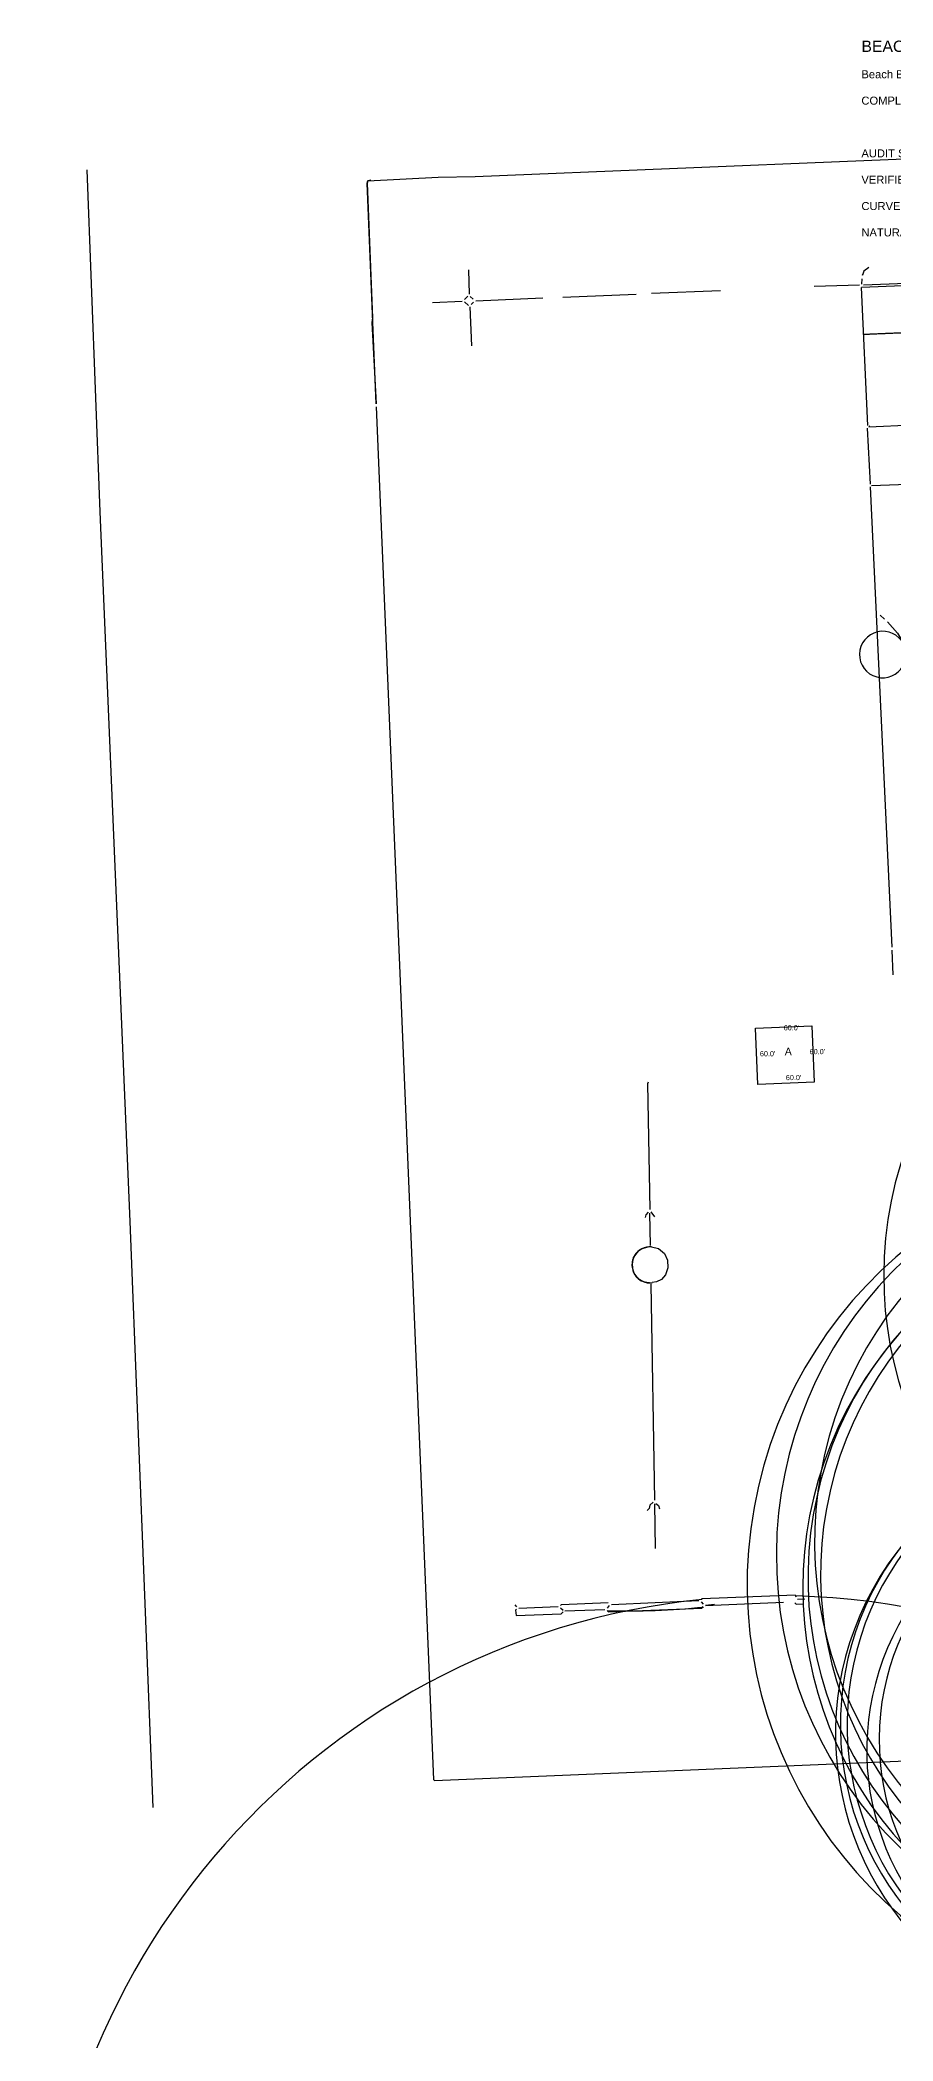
# Model space of a CAD drawing. Extents: x -873 to 1838, y -2955 to 263.
# Drawn here: x -873 to 34, y -1863 to 263 of the extents above; entities that cross this region are included whole.
import ezdxf

# ---------------------------------------------------------------- set-up
doc = ezdxf.new("R2010")
doc.units = 0
doc.linetypes.add('DASHED', pattern=[0.75, 0.5, -0.25])
for name, color, linetype in [('BOUNDARY', 7, 'CONTINUOUS'), ('CURVE', 6, 'CONTINUOUS'), ('DIM-LABELS', 3, 'CONTINUOUS'), ('EASEMENT', 3, 'DASHED'), ('LOT_LINE_APPROX', 1, 'CONTINUOUS'), ('TEXT-LABELS', 7, 'CONTINUOUS'), ('TITLEBLOCK', 2, 'CONTINUOUS'), ('TRACED_VECTOR', 5, 'CONTINUOUS')]:
    doc.layers.add(name, color=color, linetype=linetype)
doc.styles.get("Standard").update_dxf_attribs({"font": 'Arial'})

msp = doc.modelspace()

# ---------------------------------------------------------------- linework, layer by layer
at = {"layer": 'BOUNDARY'}
msp.add_line((0, 0), (1624.9335, 68.3416), dxfattribs=at)
at = {"layer": 'CURVE'}
for centre, radius, start, end in [((22.7113, -390.1645), 24.7325, 26.9447, 330.7495), ((427.2088, -1050.1759), 403.4333, 78.5841, 67.5509), ((339.7101, -1378.0363), 461.1497, 79.1189, 70.3914), ((340.6628, -1347.6632), 431.0984, 89.4199, 78.8192), ((361.5528, -1332.9253), 411.3707, 70.7743, 61.445), ((342.2558, -1381.2636), 404.4991, 64.9137, 54.8241), ((338.4896, -1370.7806), 395.3382, 89.1034, 76.5372), ((346.3067, -1366.8257), 389.6776, 77.217, 64.8811), ((-224.7043, -1038.5919), 19.2178, 85.4618, 276.6955), ((-224.8392, -1038.6423), 19.0134, 97.0471, 265.0737), ((290.5736, -1536.6499), 318.044, 64.2412, 51.7567), ((287.1643, -1526.9656), 309.5267, 91.3062, 78.3343), ((292.7796, -1526.5729), 307.9687, 78.8472, 64.3366), ((283.3712, -1554.1033), 277.7053, 74.9382, 54.0044), ((285.2054, -1542.8278), 266.3429, 90.8475, 75.2329), ((-90.9464, -2172.5022), 782.403, 95.7539, 88.4406), ((-249.4245, -602.4287), 803.8555, 268.5118, 275.8107)]:
    msp.add_arc(centre, radius, start, end, dxfattribs=at)
at = {"layer": 'EASEMENT'}
msp.add_line((2.101, -49.9558), (1627.0345, 18.3858), dxfattribs=at)
at = {"layer": 'LOT_LINE_APPROX'}
msp.add_lwpolyline([(-112.7041, -787.1871), (-52.7571, -784.6659), (-50.2359, -844.6129), (-110.1829, -847.1341)], close=True, dxfattribs=at)
at = {"layer": 'TRACED_VECTOR'}
for points in [[(-521.7431, 113.7394), (-524.7113, 113.1068), (-525.5963, 110.57), (-519.6777, -32.498), (-520.4509, -37.5269), (-516.0843, -123.7306), (-525.5963, 110.57), (-524.7113, 113.1068), (-449.9711, 116.9591), (-410.5514, 117.7287), (622.3472, 160.0695)], [(-823.3841, 124.6793), (-809.5764, -238.7784), (-777.763, -992.4742), (-753.3253, -1615.1534)], [(-417.5879, 18.5279), (-416.9237, -7.4122)], [(-50.2295, 1.0471), (-1.8607, 2.7176)], [(0.3631, 8.8104), (0.1106, 3.3054)], [(7.8011, 21.1301), (2.4974, 16.8968), (1.181, 12.8424), (2.0661, 15.3792)], [(2.149, 2.398), (228.9734, 11.5746)], [(-455.9856, -16.1564), (-424.5853, -14.7478)], [(-418.3295, -9.4729), (-422.1603, -13.1407)], [(-422.0485, -15.6328), (-417.8823, -19.4413)], [(-416.32, -20.8694), (-414.4642, -62.238)], [(-415.815, -9.8595), (-412.6904, -12.7159)], [(-412.5562, -15.7064), (-414.9365, -18.3103)], [(-410.1089, -14.5978), (-338.8352, -11.4004)], [(-317.4033, -10.439), (-239.6279, -7.4493)], [(-223.2025, -6.2131), (-149.9129, -3.4247)], [(-0.2313, -0.2059), (6.3423, -146.7404)], [(-515.9278, -127.2195), (-455.013, -1585.2902), (-453.9715, -1586.2423), (115.8085, -1562.6794)], [(8.8791, -147.6255), (7.9046, -148.1686), (54.2574, -146.0892)], [(5.978, -149.7533), (9.1372, -209.0425)], [(9.2713, -212.033), (32.2025, -700.9353)], [(10.6995, -210.4707), (58.5699, -208.8227)], [(19.8835, -348.398), (24.5705, -352.6826)], [(27.6951, -355.5389), (38.2225, -367.5521), (43.6091, -376.3001)], [(32.359, -704.4242), (33.5217, -730.3419)], [(-226.554, -844.3901), (-227.4614, -846.4285), (-224.9805, -979.6623)], [(-226.84, -982.7422), (-229.2203, -985.3461), (-230.0829, -988.3813)], [(-225.3, -983.672), (-224.7541, -1018.1075)], [(-223.8718, -982.1096), (-220.137, -987.4357)], [(-227.1791, -1019.7145), (-233.5914, -1021.5004), (-237.4669, -1024.1714), (-242.6589, -1030.8968), (-243.8411, -1037.9417), (-243.0296, -1044.8971), (-239.7708, -1050.744), (-234.0646, -1055.4822), (-225.4798, -1057.5942), (-226.4766, -1057.6389)], [(-223.1917, -1019.5356), (-215.626, -1021.1939), (-209.3991, -1026.4082), (-206.0732, -1033.7503), (-205.7154, -1041.725), (-208.3706, -1049.3354), (-212.6551, -1054.0223), (-218.0259, -1056.7604), (-222.4893, -1057.46)], [(-223.9174, -1059.0224), (-220.1116, -1288.5848)], [(-221.5175, -1290.6455), (-224.8722, -1293.7926), (-225.7125, -1297.3262), (-227.6168, -1299.4093)], [(-219.9328, -1292.5721), (-219.3039, -1339.9888)], [(-218.4599, -1292.0066), (-215.856, -1294.3869), (-214.7027, -1297.8311)], [(-368.4526, -1399.6182), (-366.8455, -1402.0432)], [(-364.2864, -1403.4267), (-322.4193, -1401.5485)], [(-319.0199, -1399.3983), (-319.972, -1400.4399), (-319.0199, -1399.3983), (-269.1782, -1397.1624)], [(-319.8602, -1402.9319), (-317.2563, -1405.3122)], [(-268.0248, -1400.6066), (-270.4051, -1403.2105)], [(-270.2933, -1405.7026), (-268.731, -1407.1307), (-169.5237, -1403.1797), (-168.0955, -1401.6173)], [(-265.5775, -1399.498), (-172.8719, -1395.3392)], [(-169.4724, -1393.189), (-170.4245, -1394.2305), (-169.4724, -1393.189), (-70.2651, -1389.2379), (-69.6773, -1391.2092)], [(-170.3127, -1396.7226), (-168.2073, -1399.1253)], [(-156.2006, -1399.5855), (-165.6481, -1400.5087), (-82.9109, -1396.7971)], [(-70.8818, -1397.7557), (-69.3195, -1399.1839), (-61.3448, -1398.8262)], [(-68.0702, -1393.6342), (-60.0955, -1393.2765)], [(-366.7337, -1404.5353), (-367.6858, -1405.5768), (-366.9415, -1411.0371), (-319.0711, -1409.389), (-317.1669, -1407.3059)], [(-315.2179, -1406.2196), (-272.8301, -1404.8175)]]:
    msp.add_lwpolyline(points, dxfattribs=at)

# ---------------------------------------------------------------- texts
at = {"layer": 'DIM-LABELS'}
for p in [(-82.5836, -789.4234), (-107.9466, -817.0136), (-54.9934, -814.7864), (-80.3564, -842.3766)]:
    msp.add_text("60.0'", height=5.5, dxfattribs=at).set_placement(p)
at = {"layer": 'TEXT-LABELS'}
msp.add_text('A', height=8, dxfattribs=at).set_placement((-81.47, -815.9))
at = {"layer": 'TITLEBLOCK'}
for s, height, p in [('BEACHWOOD UNIT TWO -- PLAT BOOK 30, PAGES 82 & 82A, DUVAL COUNTY, FL (1960)', 12, (0, 250)), ('Beach Boulevard Estates, Inc.  |  Simmerson, Bell & Akel  |  Scale 1"=100\'', 8.5, (0, 222)), ('COMPLETE SUBDIVISION: 204 AUTONOMOUS AGENT LOT TRAVERSES (BLOCKS 18-10 + TRACT A)', 8.5, (0, 194)), ('AUDIT SUMMARY: 204 of 204 lots certified closed (precision >= 1:10,000)', 8.5, (0, 138)), ('VERIFIED LOTS: BLOCKS 18-15 (CYAN, LOT_LINE) | SCALED/ASSUMED LOTS: BLOCKS 14-10 & TRACT A (RED, LOT_LINE_APPROX)', 8.5, (0, 110)), ("CURVES SOLVED: Marina Ave R=389.27' (C6-C8), Beachwood Blvd R=1959.86' (C2)", 8.5, (0, 82)), ('NATURAL PHYSICAL GPS TIE: 30.292130 N, -81.530280 W (Zero Artificial Offset Fudging)', 8.5, (0, 54))]:
    msp.add_text(s, height=height, dxfattribs=at).set_placement(p)

doc.saveas('drawing.dxf')
